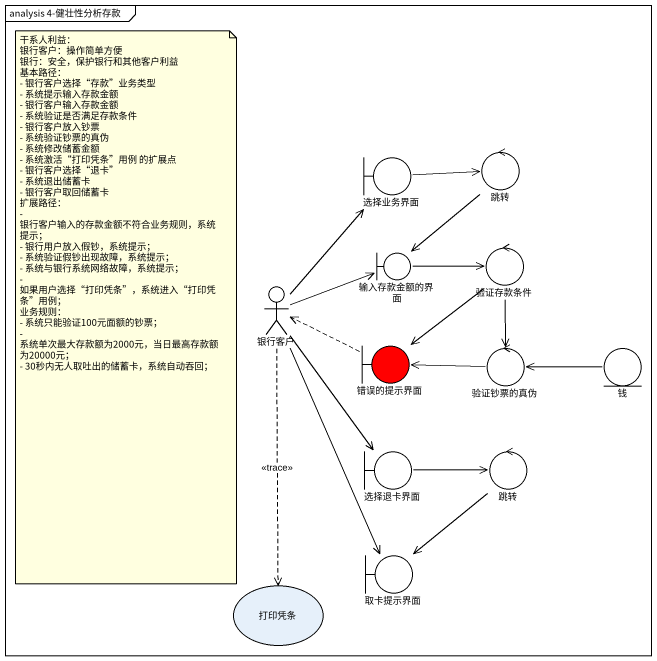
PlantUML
@startuml
mainframe analysis 4-健壮性分析存款
boundary 选择业务界面
control 跳转
boundary 输入存款金额的界面
control 验证存款条件
actor 银行客户
boundary 错误的提示界面 #FF0000
control 验证钞票的真伪
entity 钱
boundary 选择退卡界面
control "跳转" as 跳转_2
boundary 取卡提示界面
usecase 打印凭条
选择业务界面 -right-> 跳转
跳转 --> 输入存款金额的界面
输入存款金额的界面 -right-> 验证存款条件
验证存款条件 --> 错误的提示界面
验证存款条件 --> 验证钞票的真伪
银行客户 -up-> 选择业务界面
银行客户 -right-> 输入存款金额的界面
银行客户 --> 选择退卡界面
银行客户 --> 取卡提示界面
银行客户 ..> 打印凭条 : <<trace>>
错误的提示界面 .left.> 银行客户
验证钞票的真伪 -left-> 错误的提示界面
钱 -left-> 验证钞票的真伪
选择退卡界面 -right-> 跳转_2
跳转_2 --> 取卡提示界面
note as N1
  干系人利益：
  银行客户：操作简单方便
  银行：安全，保护银行和其他客户利益
  基本路径：
  - 银行客户选择“存款”业务类型
  - 系统提示输入存款金额
  - 银行客户输入存款金额
  - 系统验证是否满足存款条件
  - 银行客户放入钞票
  - 系统验证钞票的真伪
  - 系统修改储蓄金额
  - 系统激活“打印凭条”用例 的扩展点
  - 银行客户选择“退卡”
  - 系统退出储蓄卡
  - 银行客户取回储蓄卡
  扩展路径：
  - 银行客户输入的存款金额不符合业务规则，系统提示；
  - 银行用户放入假钞，系统提示；
  - 系统验证假钞出现故障，系统提示；
  - 系统与银行系统网络故障，系统提示；
  - 如果用户选择“打印凭条”，系统进入“打印凭条”用例；
  业务规则：
  - 系统只能验证100元面额的钞票；
  - 系统单次最大存款额为2000元，当日最高存款额为20000元；
  - 30秒内无人取吐出的储蓄卡，系统自动吞回；
end note
@enduml
